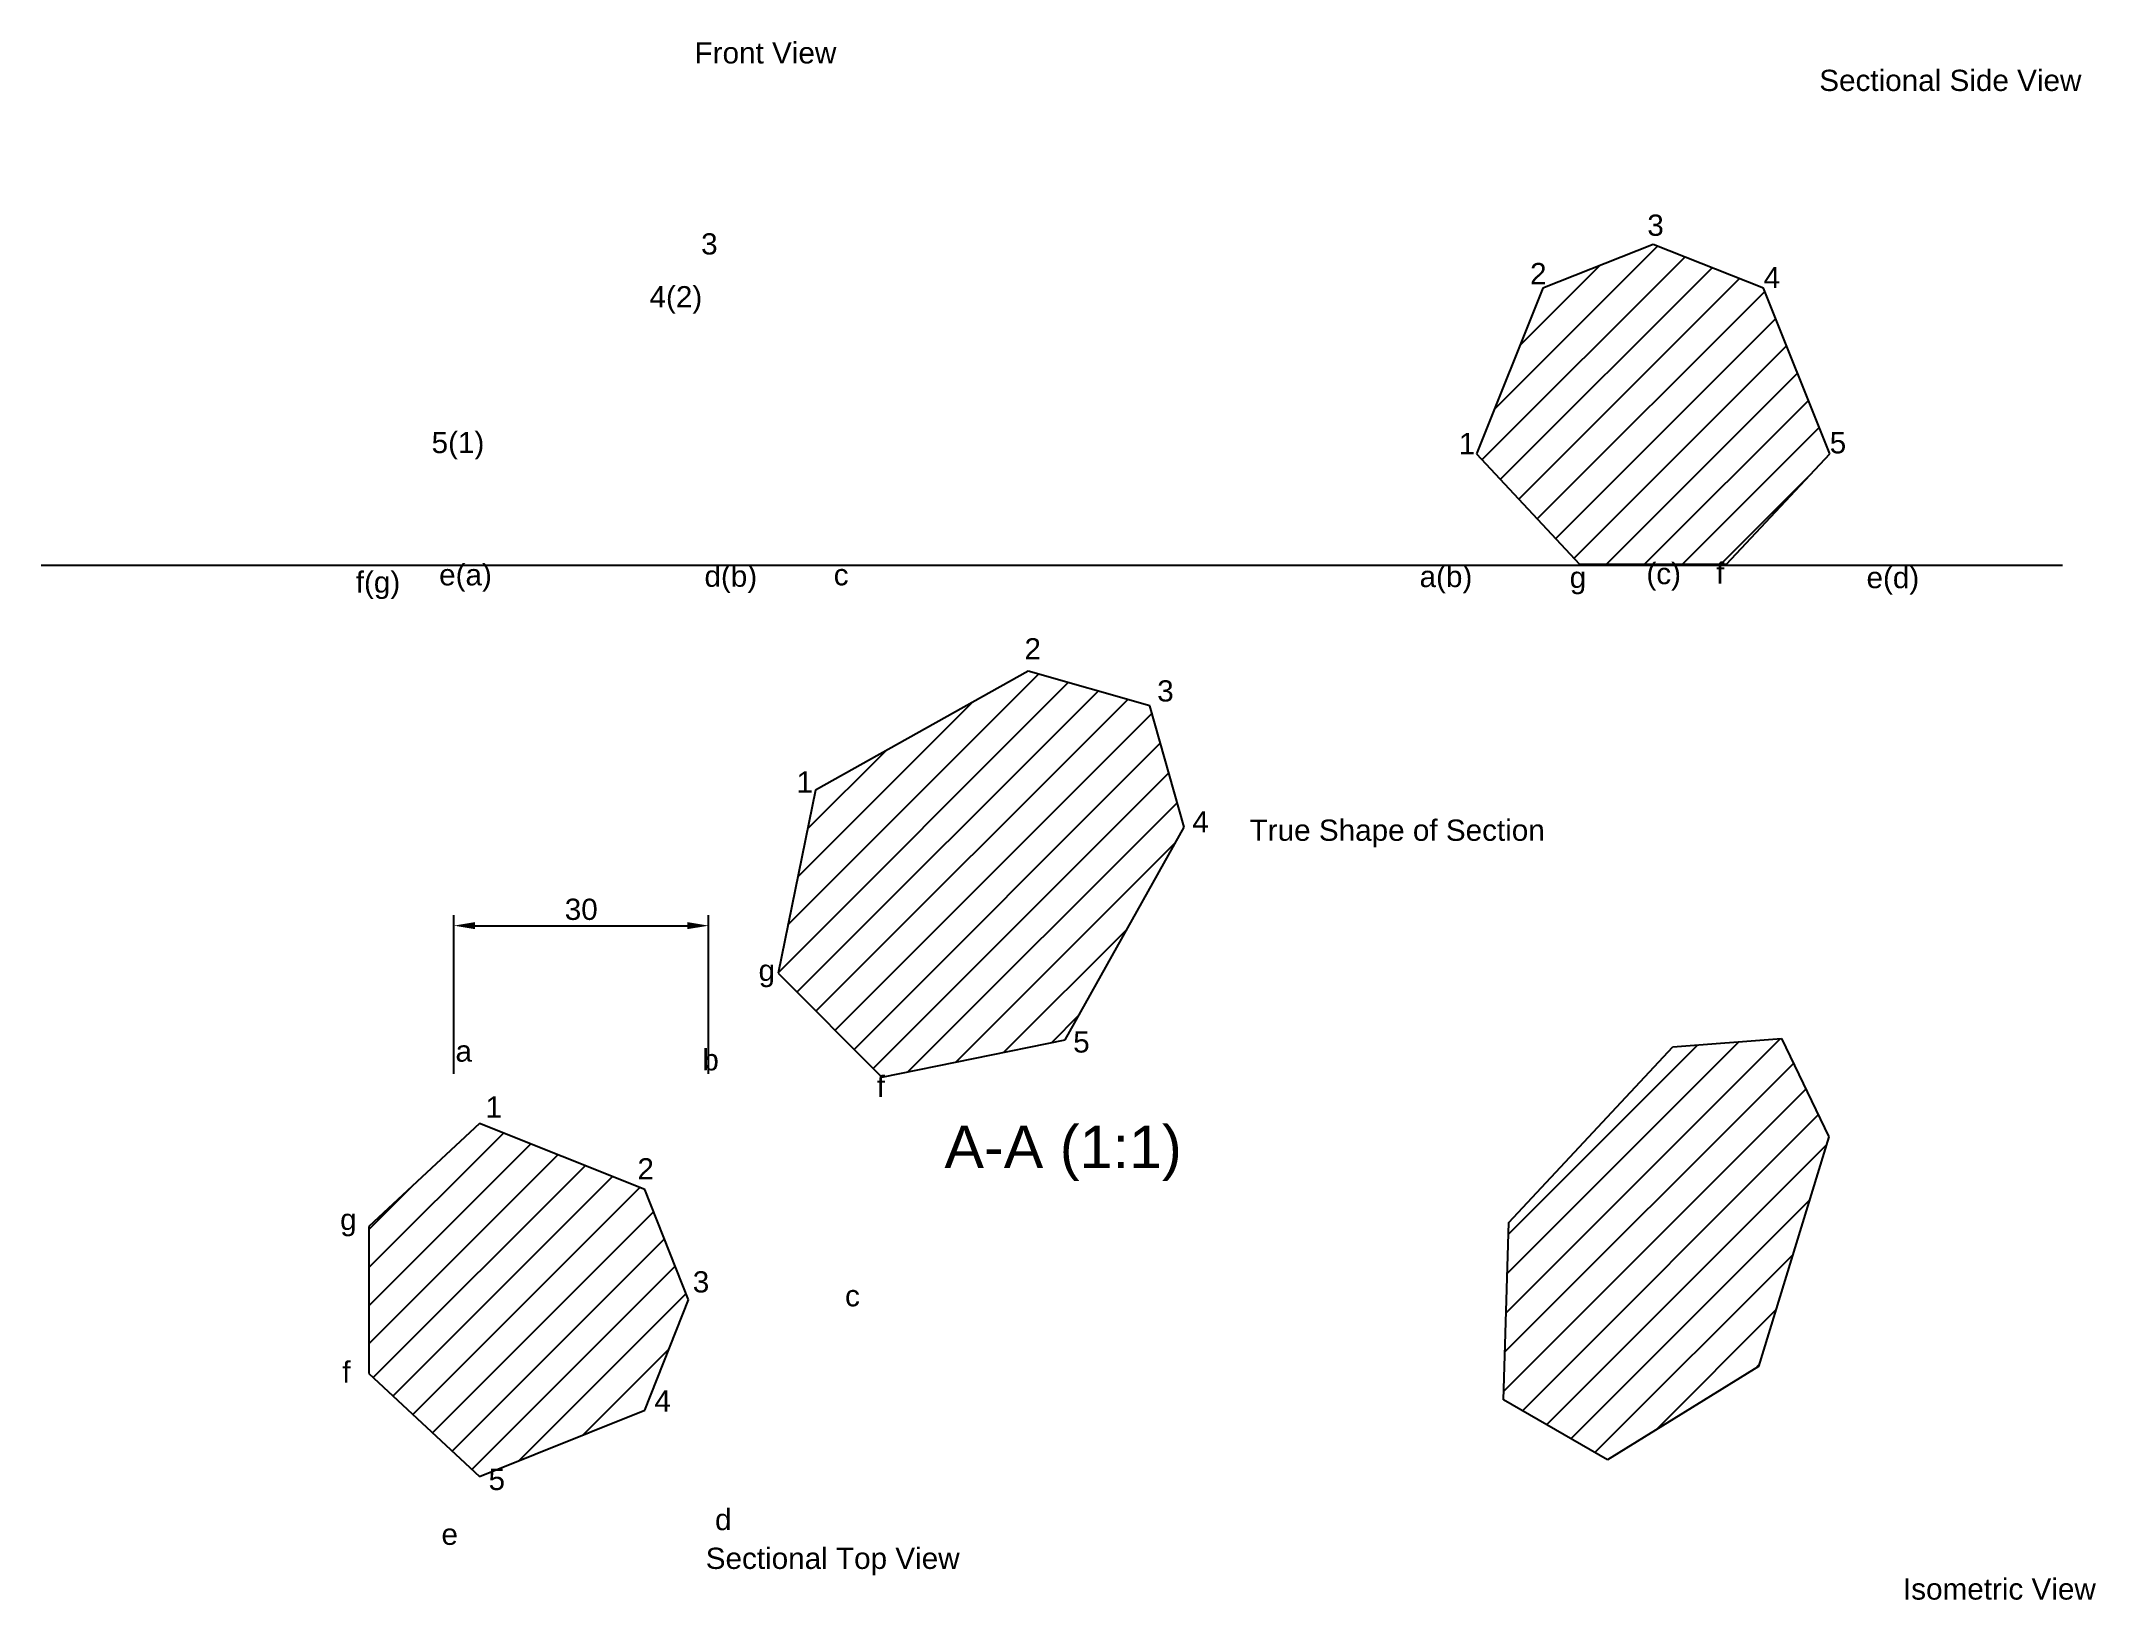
# Paper-space layout 'Layout1' of a CAD drawing. Header units: millimetres. Extents: x 6 to 248, y 6 to 189.
import ezdxf

# ---------------------------------------------------------------- set-up
doc = ezdxf.new("R2010")
doc.units = ezdxf.units.MM
doc.header["$PDMODE"] = 2
doc.header["$PDSIZE"] = 5
doc.layers.add('MD_Annotation', color=7, linetype='Continuous', lineweight=25)
doc.styles.get("Standard").update_dxf_attribs({"font": 'arial.ttf'})
doc.dimstyles.new('ISO-25', dxfattribs={"dimtxt": 2.5, "dimasz": 2.5, "dimexe": 1.25, "dimexo": 0.625, "dimtad": 1, "dimtxsty": 'Standard', "dimcen": 2.5, "dimadec": 0, "dimazin": 0, "dimtfac": 1, "dimtmove": 0, "dimatfit": 3, "dimfxl": 1, "dimarcsym": 0})

# ---------------------------------------------------------------- blocks, each defined once
blk = doc.blocks.new('*D51')
at = {"color": 0, "lineweight": -2, "transparency": 16777216}
for p, q in [((54.71, 67.51), (54.71, 86.22)), ((57.21, 84.97), (82.21, 84.97)), ((84.71, 67.51), (84.71, 86.22))]:
    blk.add_line(p, q, dxfattribs=at)
at = {"color": 0, "transparency": 16777216}
for points in [[(57.21, 85.39), (57.21, 84.56), (54.71, 84.97)], [(82.21, 85.39), (82.21, 84.56), (84.71, 84.97)]]:
    blk.add_solid(points, dxfattribs=at)
at = {"layer": 'Defpoints', "color": 0, "transparency": 16777216}
for p in [(84.71, 84.97), (54.71, 66.88), (84.71, 66.88)]:
    blk.add_point(p, dxfattribs=at)
at = {"color": 0, "transparency": 16777216, "insert": (69.71, 86.88), "char_height": 2.5, "attachment_point": 5}
blk.add_mtext('30', dxfattribs=at)

psp = doc.layouts.get("Layout1")

# ---------------------------------------------------------------- hatches: boundary and pattern name
h = psp.add_hatch()
h.set_pattern_fill('ANSI31', color=256)
h.paths.add_polyline_path([(82.346, 40.902), (77.214, 53.893), (57.714, 61.686), (44.709, 49.555), (44.709, 32.249), (57.714, 20.119), (77.214, 27.911)])
h.paths.add_polyline_path([(140.685, 96.553), (136.632, 110.871), (122.315, 114.926), (97.305, 100.941), (92.877, 79.361), (105.115, 67.121), (126.695, 71.545)])
h.paths.add_polyline_path([(216.581, 60.11), (211.024, 71.698), (198.21, 70.716), (178.911, 50.018), (178.293, 29.141), (190.53, 22.075), (208.303, 33.049)])
h.paths.add_polyline_path([(208.897, 160.035), (195.907, 165.166), (182.916, 160.035), (175.123, 140.538), (187.253, 127.536), (204.56, 127.536), (216.69, 140.538)])

# ---------------------------------------------------------------- linework, layer by layer
for p, q in [((195.907, 165.166), (182.916, 160.035)), ((208.897, 160.035), (195.907, 165.166)), ((182.916, 160.035), (175.123, 140.538)), ((216.69, 140.538), (208.897, 160.035)), ((175.123, 140.538), (187.253, 127.536)), ((204.56, 127.536), (216.69, 140.538)), ((6.119, 127.42), (244.099, 127.42)), ((187.253, 127.536), (204.56, 127.536)), ((122.315, 114.926), (97.305, 100.941)), ((136.632, 110.871), (122.315, 114.926)), ((140.685, 96.553), (136.632, 110.871)), ((97.305, 100.941), (92.877, 79.361)), ((126.695, 71.545), (140.685, 96.553)), ((92.877, 79.36), (105.115, 67.121)), ((105.115, 67.121), (126.695, 71.545)), ((178.911, 50.018), (198.21, 70.716)), ((198.21, 70.716), (211.024, 71.698)), ((211.024, 71.698), (216.581, 60.11)), ((57.714, 61.686), (44.709, 49.555)), ((77.214, 53.893), (57.714, 61.686)), ((216.581, 60.11), (208.303, 33.049)), ((82.346, 40.902), (77.214, 53.893)), ((44.709, 49.555), (44.709, 32.249)), ((178.293, 29.141), (178.911, 50.018)), ((77.214, 27.911), (82.346, 40.902)), ((44.709, 32.249), (57.714, 20.119)), ((208.303, 33.049), (190.53, 22.075)), ((190.53, 22.075), (178.293, 29.141)), ((57.714, 20.119), (77.214, 27.911))]:
    psp.add_line(p, q)

# ---------------------------------------------------------------- texts
for s, p in [('Front View', (83.052, 186.491)), ('Sectional Side View', (215.461, 183.249)), ('3', (195.216, 166.198)), ('3', (83.823, 163.998)), ('2', (181.416, 160.501)), ('4', (208.914, 160.034)), ('4(2)', (77.745, 157.772)), ('5(1)', (52.093, 140.612)), ('1', (173.019, 140.487)), ('5', (216.69, 140.579)), ('f(g)', (43.164, 124.174)), ('e(a)', (52.98, 125.036)), ('d(b)', (84.215, 124.874)), ('c', (99.432, 125.042)), ('a(b)', (168.406, 124.835)), ('g', (186.081, 124.73)), ('(c)', (195.113, 125.178)), ('f', (203.327, 125.258)), ('e(d)', (221.024, 124.708)), ('2', (121.892, 116.321)), ('3', (137.519, 111.363)), ('1', (95.057, 100.638)), ('4', (141.646, 95.952)), ('True Shape of Section', (148.399, 94.962)), ('g', (90.585, 78.462)), ('a', (54.906, 68.958)), ('b', (83.97, 67.932)), ('5', (127.627, 70.03)), ('f', (104.507, 64.802)), ('1', (58.443, 62.365)), ('2', (76.326, 55.087)), ('g', (41.328, 49.132)), ('3', (82.839, 41.783)), ('c', (100.768, 40.149)), ('f', (41.576, 31.177)), ('4', (78.328, 27.765)), ('5', (58.799, 18.517)), ('d', (85.46, 13.801)), ('e', (53.251, 12.063)), ('Sectional Top View', (84.366, 9.23)), ('Isometric View', (225.318, 5.618))]:
    psp.add_text(s, height=2.5).set_placement(p)
at = {"layer": 'MD_Annotation', "insert": (126.44, 54.916), "char_height": 5, "width": 30.21487, "attachment_point": 8}
psp.add_mtext('A-A (1:1)', dxfattribs=at)

# ---------------------------------------------------------------- dimensions: what is measured, and where the dimension line sits
dim = psp.add_linear_dim(base=(84.713, 84.974), p1=(54.713, 66.883), p2=(84.713, 66.883), dimstyle='ISO-25', override={"dimlfac": -1})
dim.commit()
dim.dimension.update_dxf_attribs({"geometry": '*D51', "text_midpoint": (69.713, 86.876)})

doc.saveas('drawing.dxf')
